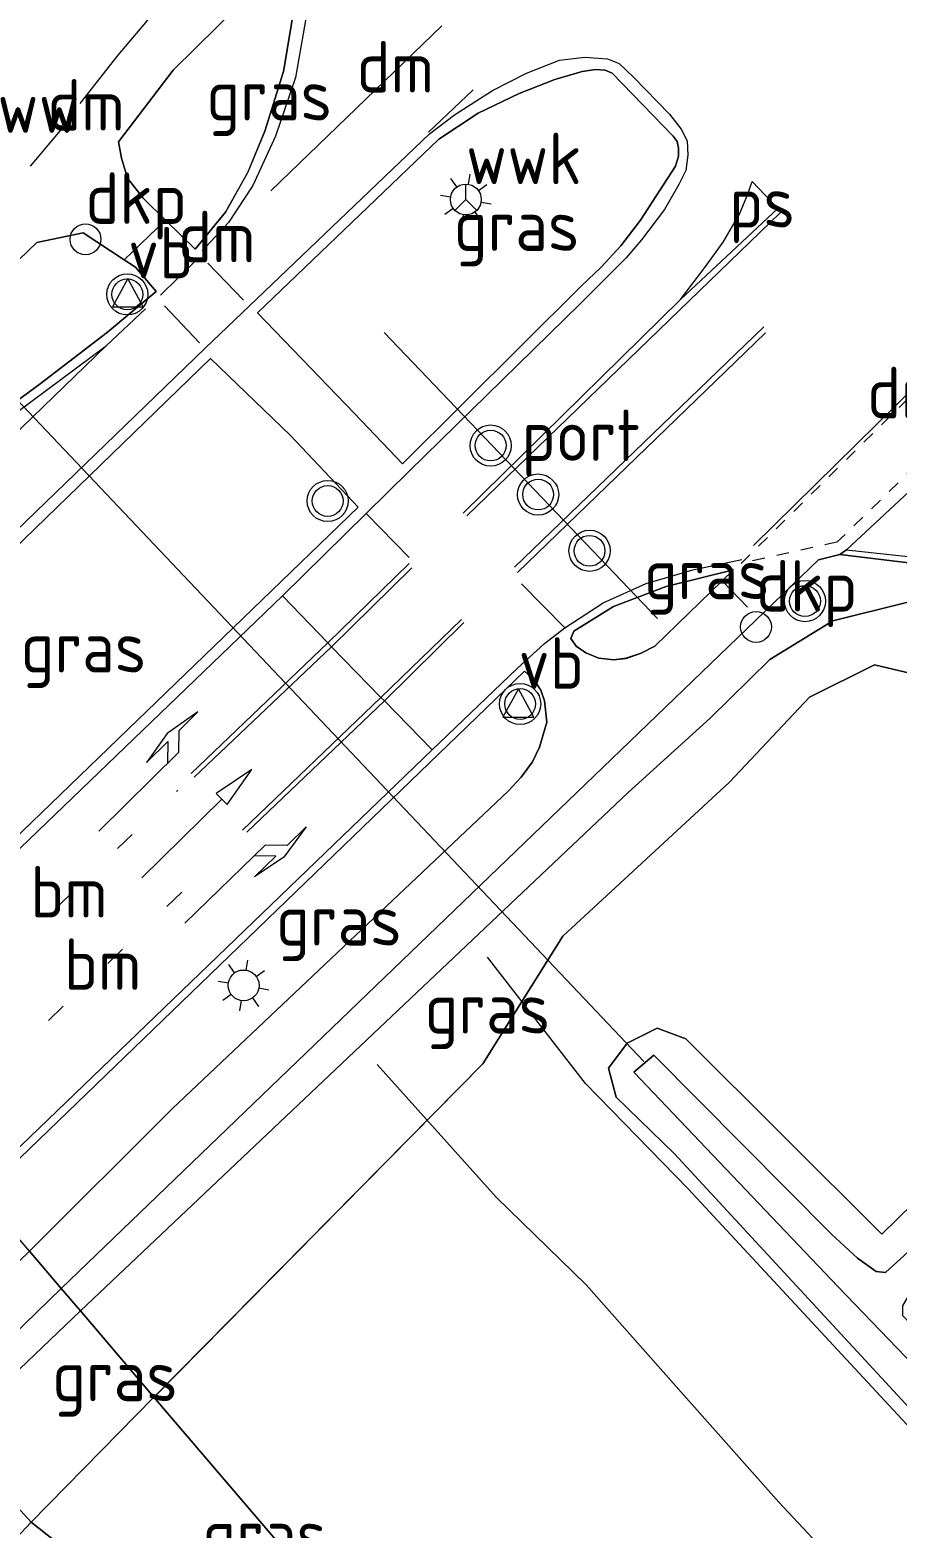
# Model space of a CAD drawing. Extents: x 253736 to 255979, y 477184 to 479215.
# Drawn here: x 253929.8 to 253972, y 477653 to 477725.8 of the extents above; entities that cross this region are included whole.
import ezdxf
from ezdxf.enums import TextEntityAlignment as Align

# ---------------------------------------------------------------- set-up
doc = ezdxf.new("R2010")
doc.units = 0
for name, pattern in [('13strp', [4, 1, -3]), ('39strp', [12, 3, -9]), ('6060strp', [1.2, 0.6, -0.6])]:
    doc.linetypes.add(name, pattern=pattern)
for name, color, linetype, lineweight in [('bp-b5-bomenstruiken', 8, 'Continuous', 18), ('bp-b5-grasland', 8, 'Continuous', 18), ('bp-bs-bomenrij', 8, 'laanbep', 18), ('bw-bs-portaal', 8, 'Continuous', 18), ('bw-bs-rona', 8, 'Continuous', 18), ('gw-bs-insteekwatergang', 8, 'Continuous', 18), ('gw-bs-kruinlijn', 8, 'Continuous', 18), ('gw-bs-teenlijn', 8, 'Continuous', 18), ('mk-b5-6060strp10', 8, '6060strp', 18), ('mk-b5-vlakmark', 8, 'Continuous', 18), ('mk-bs-13streep 0.45', 8, '13strp', 18), ('mk-bs-39streep 0.15', 8, '39strp', 18), ('mk-bs-haaientd', 8, 'haaitd', 18), ('mk-bs-pijlli750', 8, 'Continuous', 18), ('mk-bs-pijlrd750', 8, 'Continuous', 18), ('mk-bs-pijlre750', 8, 'Continuous', 18), ('mk-bs-streep 0.15', 8, 'Continuous', 18), ('og-b5-water', 8, 'Continuous', 18), ('og-bs-hulpgeometrie', 8, 'Continuous', 18), ('og-bs-terreinafscheiding', 8, 'Continuous', 18), ('vh-b5-verh_soort', 8, 'Continuous', 18), ('wh-bs-duiker', 8, 'duiker', 18), ('wh-bs-waterlijn', 8, 'Continuous', 18), ('wm-bs-lichtmast', 8, 'Continuous', 18), ('wm-bs-overig', 8, 'Continuous', 18), ('wm-bs-verkeersbord', 8, 'Continuous', 18), ('wm-bs-verkeerslicht', 8, 'Continuous', 18)]:
    doc.layers.add(name, color=color, linetype=linetype, lineweight=lineweight)
doc.styles.add('rtw_iso', font='isocp.shx')
doc.linetypes.add('duiker', pattern='A,0,-2,[15,RTW.shx,S=1,R=0,X=0,Y=0],-2', length=4)
doc.linetypes.add('haaitd', pattern='A,0,-0.25,[25,RTW.shx,S=0.1,R=180,X=0,Y=0],-0.75', length=1)
doc.linetypes.add('laanbep', pattern='A,20,-1,[4,RTW.shx,S=0.75,R=0,X=0,Y=0],-1', length=22)

# ---------------------------------------------------------------- blocks, each defined once
blk = doc.blocks.new('wegwijzer')
for q in [(0, 0.75), (-0.53, -0.53), (0.53, -0.53)]:
    blk.add_line((0, 0), q)
blk.add_circle((0, 0), 0.75)
blk = doc.blocks.new('dtbattr')
at = {"style": 'rtw_iso'}
blk.add_attdef('TAG', (0.591, 0.868), '', height=2.5, dxfattribs=at)
blk = doc.blocks.new('dtb')
blk.add_circle((0, 0), 0.75)
blk = doc.blocks.new('verkeersbord')
for p, q in [((0, 0.75), (-0.75, -0.625)), ((0.75, -0.625), (0, 0.75)), ((-0.75, -0.625), (0.75, -0.625))]:
    blk.add_line(p, q)
blk = doc.blocks.new('dtbattr-r')
at = {"style": 'rtw_iso'}
blk.add_attdef('TAG', text='', height=2.5, dxfattribs=at).set_placement((0, 0), align=Align.MIDDLE_CENTER)
blk = doc.blocks.new('RW1 Buren totaal_ACAD_1_FMEBLOCK43')
at = {"layer": 'bp-b5-grasland'}
for points in [[(11.757, -26.349, 22.202), (12.954, -24.264, 22.175), (13.875, -21.152, 22.175), (14.515, -16.398, 22.193), (14.184, -11.483, 22.211), (12.846, -7.363, 22.238), (11.557, -4.228, 22.244), (9.7, -1.289, 22.247), (5.32, 3.832, 22.223), (-3.018, 12.777, 22.016), (-15.851, 26.661, 22.025), (-18.695, 29.408, 22.073), (-19.068, 30.823, 22.106), (-18.169, 32.038, 22.082), (-16.695, 32.771, 22.067), (-15.303, 32.255, 22.04), (-5.774, 22.751, 22.145), (1.761, 30.11, 22.142), (3.592, 31.695, 22.172), (5.726, 31.786, 22.193), (7, 31.054, 22.187), (7.592, 29.933, 22.184), (7.511, 28.918, 22.172), (6.583, 27.765, 22.163), (-2.8, 19.247, 22.133), (4.366, 11.767, 22.16), (8.895, 7.152, 22.175), (11.708, 3.859, 22.172), (13.658, 0.993, 22.187), (16.167, -2.447, 22.202), (17.634, -5.543, 22.223), (18.52, -9.007, 22.274), (19.028, -12.681, 22.271), (19.068, -17.363, 22.172), (18.217, -22.203, 22.121), (16.353, -27.195, 21.992), (13.651, -31.973, 21.929), (12.761, -32.771, 21.968), (11.471, -32.557, 22.052), (10.311, -31.719, 22.136), (9.647, -30.87, 22.19), (9.73, -29.973, 22.208)], [(15.259, -22.255, 21.035), (14.601, -24.518, 21.035), (13.756, -26.778, 21.035), (12.721, -28.779, 21.035), (11.844, -30.34, 21.035), (12.928, -30.849, 21.035), (15.52, -25.325, 21.035), (16.803, -21.712, 21.035), (17.239, -18.914, 21.035), (17.233, -15.95, 21.035), (17.186, -12.628, 21.035), (17.042, -10.015, 21.035), (16.482, -7.917, 21.035), (15.827, -5.988, 21.035), (14.625, -3.408, 21.035), (13.368, -1.287, 21.035), (11.86, 0.759, 21.035), (10.123, 2.752, 21.035), (8.079, 5.484, 21.035), (5.614, 8.025, 21.035), (-0.586, 14.444, 21.035), (-4.743, 18.785, 21.035), (-4.739, 19.268, 21.035), (-4.458, 19.762, 21.035), (-3.281, 21.03, 21.035), (5.438, 29.262, 21.035), (4.649, 30.148, 21.035), (1.309, 27.159, 21.035), (-5.583, 20.881, 21.035), (-6.048, 20.927, 21.035), (-6.956, 21.587, 21.035), (-8.224, 22.746, 21.035), (-16.857, 31.459, 21.035), (-17.831, 30.623, 21.035), (-7.901, 20.205, 21.035), (2.8, 9.08, 21.035), (8.697, 2.729, 21.035), (10.379, 0.623, 21.035), (11.926, -1.75, 21.035), (13.5, -4.503, 21.035), (14.792, -7.299, 21.035), (15.5, -9.999, 21.035), (15.949, -13.511, 21.035), (16, -16.638, 21.035), (15.825, -19.442, 21.035)]]:
    blk.add_polyline3d(points, close=True, dxfattribs=at)
blk = doc.blocks.new('RW1 Buren totaal_ACAD_1_FMEBLOCK45')
at = {"layer": 'bp-b5-grasland'}
for points in [[(-31.563, 17.225, 21.992), (-43.491, 31.192, 22.21), (-27.484, 47.394, 22.115), (-23.59, 53.606, 22.382), (-15.482, 61.104, 22.571), (-11.583, 65.229, 22.607), (-8.434, 66.808, 22.643), (-2.737, 65.453, 22.583)], [(-6.866, 69.834, 23.213), (-10.449, 68.946, 23.285), (-13.515, 67.06, 23.339), (-16.418, 64.214, 23.39), (-20.419, 60.591, 23.387), (-47.069, 35.38, 23.986), (-48.002, 36.472, 23.939), (-21.206, 62.227, 23.406), (-11.148, 71.905, 23.223), (-10.112, 72.168, 23.193), (-5.958, 71.666, 23.1)], [(-0.542, 46.475, 22.142), (-8.076, 39.115, 22.145), (-17.605, 48.62, 22.04), (-18.997, 49.135, 22.067), (-20.471, 48.402, 22.082), (-21.37, 47.188, 22.106), (-20.998, 45.773, 22.073), (-18.154, 43.025, 22.025), (-5.32, 29.141, 22.016)]]:
    blk.add_polyline3d(points, dxfattribs=at)
blk = doc.blocks.new('dtbattr-l')
at = {"style": 'rtw_iso'}
blk.add_attdef('TAG', (0, 0), '', height=2.5, dxfattribs=at)
blk = doc.blocks.new('pijlr')
for p, q in [((0, 0, 0.1), (5.45, 0, 0.1)), ((5.45, -0.75, 0.1), (4.7, 0, 0.1)), ((6.2, -0.75, 0.1), (5.45, 0, 0.1)), ((4, -0.75, 0.1), (5.45, -0.75, 0.1)), ((5.7, -1.05, 0.1), (4, -0.75, 0.1)), ((7.5, -0.75, 0.1), (5.7, -1.05, 0.1)), ((7.5, -0.75, 0.1), (6.2, -0.75, 0.1))]:
    blk.add_line(p, q)
blk = doc.blocks.new('pijl')
for p, q in [((0, 0, 0.1), (5.45, 0, 0.1)), ((7.5, 0, 0.1), (5.45, 0.375, 0.1)), ((5.45, 0.375, 0.1), (5.45, -0.375, 0.1)), ((5.45, -0.375, 0.1), (7.5, 0, 0.1))]:
    blk.add_line(p, q)
blk = doc.blocks.new('pijll')
for p, q in [((5.7, 1.05, 0.1), (4, 0.75, 0.1)), ((4, 0.75, 0.1), (5.45, 0.75, 0.1)), ((5.45, 0.75, 0.1), (4.7, 0, 0.1)), ((6.2, 0.75, 0.1), (5.45, 0, 0.1)), ((7.5, 0.75, 0.1), (5.7, 1.05, 0.1)), ((7.5, 0.75, 0.1), (6.2, 0.75, 0.1)), ((0, 0, 0.1), (5.45, 0, 0.1))]:
    blk.add_line(p, q)
blk = doc.blocks.new('verkeerslicht')
for radius in [1, 0.75]:
    blk.add_circle((0, 0), radius)
blk = doc.blocks.new('lantaarnpaal')
for p, q in [((-0.884, 0.884), (-0.53, 0.53)), ((0, 0.75), (0, 1.25)), ((0.53, 0.53), (0.884, 0.884)), ((-0.75, 0), (-1.25, 0)), ((0.75, 0), (1.25, 0)), ((-0.53, -0.53), (-0.884, -0.884)), ((0.53, -0.53), (0.884, -0.884)), ((0, -0.75), (0, -1.25))]:
    blk.add_line(p, q)
blk.add_circle((0, 0), 0.75)
blk = doc.blocks.new('RW1 Buren totaal_ACAD_1_FMEBLOCK876')
at = {"layer": 'vh-b5-verh_soort'}
for points in [[(-68.794, -35.292, 23.108), (-78.149, -43.998, 23.194), (-78.469, -44.23, 23.193), (-79.506, -44.493, 23.223), (-89.564, -54.17, 23.406), (-116.36, -79.925, 23.939), (-117.908, -78.112, 23.96), (-110.945, -71.173, 23.784), (-94.614, -55.746, 23.496), (-93.984, -55.055, 23.535), (-93.436, -54.305, 23.556), (-93.083, -53.596, 23.556), (-92.732, -52.377, 23.556), (-92.842, -51.35, 23.553), (-93.022, -50.829, 23.565), (-93.36, -50.311, 23.571), (-93.814, -49.901, 23.583), (-120.248, -75.373, 24.134)], [(-127.634, -66.723, 24.43), (-101.91, -41.925, 23.874), (-105.204, -38.439, 23.979), (-109.103, -34.705, 23.799), (-134.219, -59.013, 24.31)], [(-122.272, -39.514, 23.751), (-117.397, -35.924, 23.76), (-114.105, -33.41, 23.742), (-111.739, -31.446, 23.703), (-112.746, -30.263, 23.724), (-113.298, -29.901, 23.724), (-115.303, -28.586, 23.607), (-117.55, -29.054, 23.583), (-137.406, -48.148, 23.907)]]:
    blk.add_polyline3d(points, dxfattribs=at)
for points in [[(-111.289, -27.974, 23.616), (-109.853, -29.387, 23.682), (-108.377, -27.575, 23.646), (-107.285, -25.644, 23.592), (-106.458, -23.637, 23.571), (-105.544, -20.748, 23.514), (-105.035, -17.648, 23.442), (-105.004, -15.068, 23.352), (-105.465, -15.3, 23.358), (-110.921, -20.675, 23.451), (-113.579, -24.155, 23.544), (-113.428, -24.958, 23.544), (-113.138, -25.924, 23.601), (-112.375, -26.905, 23.628)], [(-106.807, -32.481, 23.748), (-102.088, -37.372, 23.919), (-99.757, -39.814, 23.79), (-91.044, -31.164, 23.631), (-90.088, -30.254, 23.634), (-89.134, -29.216, 23.604), (-88.173, -27.974, 23.589), (-86.474, -25.339, 23.61), (-86.329, -24.85, 23.613), (-86.325, -24.464, 23.613), (-86.388, -24.151, 23.616), (-86.586, -23.887, 23.619), (-89.544, -20.819, 23.574), (-89.884, -20.668, 23.574), (-90.368, -20.647, 23.574), (-91.009, -20.739, 23.574), (-92.34, -21.128, 23.574), (-94.072, -21.805, 23.586), (-96.068, -22.77, 23.604), (-97.991, -24.033, 23.598)], [(-83.647, -44.977, 23.316), (-86.925, -45.783, 23.373), (-89.491, -46.762, 23.424), (-91.41, -47.957, 23.499), (-91.557, -48.313, 23.49), (-91.302, -48.686, 23.49), (-90.835, -49.017, 23.478), (-90.2, -49.268, 23.415), (-89.463, -49.346, 23.406), (-88.877, -49.279, 23.388), (-88.147, -49.026, 23.364), (-87.469, -48.689, 23.346), (-84.202, -45.515, 23.331)]]:
    blk.add_polyline3d(points, close=True, dxfattribs=at)

msp = doc.modelspace()

# ---------------------------------------------------------------- linework, layer by layer
at = {"layer": 'bp-b5-bomenstruiken'}
msp.add_polyline3d([(253887.154, 477619.94, 25.066), (253894.397, 477626.274, 24.844), (253908.202, 477639.594, 24.481), (253925.961, 477657.537, 24.1), (253929.88, 477653.277, 22.195), (253918.554, 477641.283, 22.276), (253851.942, 477573.602, 22.303)], dxfattribs=at)
msp.add_polyline3d([(253944.113, 477642.008, 21.964), (253918.459, 477618.372, 22.036), (253890.018, 477592.454, 21.919), (253856.256, 477560.924, 21.967), (253855.243, 477559.456, 21.961), (253854.457, 477557.793, 21.952), (253854.265, 477556.566, 21.964), (253853.988, 477554.952, 21.964), (253854.037, 477553.327, 21.967), (253854.888, 477551.456, 21.985), (253855.73, 477550.194, 21.979), (253856.88, 477549.046, 21.976), (253858.321, 477548.179, 21.979), (253858.651, 477546.299, 22.069), (253843.86, 477542.854, 22.09), (253824.304, 477537.538, 22.174), (253813.576, 477534.919, 22.318), (253811.328, 477534.321, 22.318), (253814.095, 477536.186, 22.336), (253816.893, 477539.17, 22.303), (253851.942, 477573.602, 22.303), (253918.554, 477641.283, 22.276), (253929.88, 477653.277, 22.195)], close=True, dxfattribs=at)
at = {"layer": 'bp-b5-grasland'}
for points in [[(253936.414, 477716.587, 23.616), (253935.328, 477717.656, 23.628), (253934.564, 477718.637, 23.601), (253934.275, 477719.603, 23.544), (253934.123, 477720.406, 23.544), (253936.782, 477723.885, 23.451), (253942.238, 477729.26, 23.358), (253942.699, 477729.493, 23.352), (253942.667, 477726.913, 23.442), (253942.159, 477723.813, 23.514), (253941.244, 477720.924, 23.571), (253940.417, 477718.917, 23.592), (253939.325, 477716.986, 23.646), (253937.85, 477715.174, 23.682)], [(253940.895, 477712.08, 23.748), (253949.712, 477720.528, 23.598), (253951.634, 477721.791, 23.604), (253953.631, 477722.756, 23.586), (253955.363, 477723.433, 23.574), (253956.693, 477723.822, 23.574), (253957.335, 477723.914, 23.574), (253957.818, 477723.893, 23.574), (253958.159, 477723.742, 23.574), (253961.117, 477720.674, 23.619), (253961.314, 477720.41, 23.616), (253961.378, 477720.097, 23.613), (253961.374, 477719.711, 23.613), (253961.229, 477719.222, 23.61), (253959.529, 477716.587, 23.589), (253958.569, 477715.345, 23.604), (253957.615, 477714.306, 23.634), (253956.659, 477713.396, 23.631), (253947.946, 477704.747, 23.79), (253945.614, 477707.189, 23.919)], [(253912.461, 477694.885, 24.027), (253911.669, 477695.853, 24.093), (253911.177, 477695.469, 24.03), (253910.296, 477696.413, 23.907), (253930.153, 477715.507, 23.583), (253932.399, 477715.975, 23.607), (253934.404, 477714.66, 23.724), (253934.956, 477714.298, 23.724), (253935.964, 477713.115, 23.703), (253933.598, 477711.151, 23.742), (253930.306, 477708.637, 23.76), (253925.431, 477705.047, 23.751), (253920.807, 477701.681, 23.784), (253916.959, 477698.817, 23.859), (253914.473, 477696.889, 23.919)], [(253920.068, 477677.838, 24.43), (253913.483, 477685.548, 24.31), (253938.6, 477709.856, 23.799), (253942.498, 477706.122, 23.979), (253945.793, 477702.636, 23.874)], [(253964.055, 477699.584, 23.316), (253963.501, 477699.046, 23.331), (253960.233, 477695.872, 23.346), (253959.555, 477695.535, 23.364), (253958.825, 477695.282, 23.388), (253958.24, 477695.215, 23.406), (253957.502, 477695.293, 23.415), (253956.868, 477695.544, 23.478), (253956.401, 477695.874, 23.49), (253956.145, 477696.248, 23.49), (253956.293, 477696.604, 23.499), (253958.212, 477697.799, 23.424), (253960.778, 477698.778, 23.373)], [(253929.794, 477666.449, 23.96), (253927.455, 477669.188, 24.134), (253953.889, 477694.659, 23.583), (253954.342, 477694.249, 23.571), (253954.681, 477693.732, 23.565), (253954.86, 477693.211, 23.553), (253954.971, 477692.184, 23.556), (253954.62, 477690.965, 23.556), (253954.267, 477690.256, 23.556), (253953.719, 477689.506, 23.535), (253953.088, 477688.815, 23.496), (253936.757, 477673.388, 23.784)], [(253935.853, 477659.355, 22.21), (253929.88, 477653.277, 22.195), (253925.961, 477657.537, 24.1), (253932.276, 477663.543, 23.986)], [(253947.782, 477645.389, 21.992), (253944.113, 477642.008, 21.964), (253929.88, 477653.277, 22.195), (253935.853, 477659.355, 22.21)]]:
    msp.add_polyline3d(points, close=True, dxfattribs=at)
for points in [[(253976.608, 477693.616, 22.583), (253970.911, 477694.971, 22.643), (253967.762, 477693.393, 22.607), (253963.862, 477689.267, 22.571), (253955.755, 477681.77, 22.382), (253951.861, 477675.558, 22.115), (253935.853, 477659.355, 22.21), (253932.276, 477663.543, 23.986), (253958.926, 477688.754, 23.387), (253962.927, 477692.377, 23.39), (253965.83, 477695.224, 23.339), (253968.896, 477697.11, 23.285), (253972.479, 477697.997, 23.213)], [(253891.349, 477625.996, 24.863), (253901.403, 477635.582, 24.596), (253912.861, 477646.683, 24.302), (253931.343, 477664.635, 23.939), (253932.276, 477663.543, 23.986), (253925.961, 477657.537, 24.1), (253908.202, 477639.594, 24.481), (253894.397, 477626.274, 24.844), (253887.154, 477619.94, 25.066)]]:
    msp.add_polyline3d(points, dxfattribs=at)
at = {"layer": 'bp-bs-bomenrij'}
for points in [[(253985.812, 477617.244, 22.229), (253990.066, 477623.219, 22.187), (253988.859, 477629.848, 22.238), (253987.386, 477636.658, 22.235), (253984.72, 477642.645, 22.25), (253975.993, 477654.242, 22.151), (253961.849, 477669.491, 22.013), (253956.847, 477674.601, 22.259), (253952.086, 477680.755, 23.159)], [(253946.713, 477675.537, 23.333), (253952.513, 477669.077, 22.01), (253956.882, 477664.819, 21.986), (253961.64, 477659.444, 22.013), (253966.262, 477654.25, 22.088), (253971.138, 477649.029, 22.145), (253975.915, 477644.329, 22.121), (253979.272, 477637.305, 22.178), (253981.859, 477630.635, 22.184), (253983.174, 477624.16, 22.184), (253985.812, 477617.244, 22.229)]]:
    msp.add_polyline3d(points, dxfattribs=at)
at = {"layer": 'bw-bs-portaal'}
msp.add_polyline3d([(253947.047, 477711.12, 29.898), (253960.364, 477697.213, 29.877)], dxfattribs=at)
at = {"layer": 'gw-bs-insteekwatergang'}
msp.add_polyline3d([(253978.803, 477674.638, 22.142), (253971.269, 477667.279, 22.145), (253961.739, 477676.783, 22.04), (253960.348, 477677.299, 22.067), (253958.874, 477676.566, 22.082), (253957.975, 477675.351, 22.106), (253958.347, 477673.936, 22.073), (253961.191, 477671.189, 22.025), (253974.025, 477657.305, 22.016)], dxfattribs=at)
at = {"layer": 'gw-bs-kruinlijn'}
for points in [[(254016.311, 477654.553, 22.748), (254001.89, 477671.382, 22.835), (253988.096, 477686.129, 22.907), (253983.49, 477691.333, 23.036), (253980.682, 477693.878, 23.063), (253979.19, 477695.025, 23.096), (253977.607, 477696.313, 23.102), (253974.552, 477697.664, 23.156), (253972.479, 477697.997, 23.213), (253968.896, 477697.11, 23.285), (253965.83, 477695.224, 23.339), (253962.927, 477692.377, 23.39), (253958.926, 477688.754, 23.387), (253932.276, 477663.543, 23.986)], [(253932.276, 477663.543, 23.986), (253925.961, 477657.537, 24.1)]]:
    msp.add_polyline3d(points, dxfattribs=at)
at = {"layer": 'gw-bs-teenlijn'}
for points in [[(254016.311, 477654.553, 22.748), (254011.035, 477659.779, 22.604), (254001.488, 477669.233, 22.514), (253990.603, 477681.382, 22.565), (253982.487, 477689.485, 22.55), (253980.006, 477691.412, 22.586), (253976.608, 477693.616, 22.583), (253970.911, 477694.971, 22.643), (253967.762, 477693.393, 22.607), (253963.862, 477689.267, 22.571), (253955.755, 477681.77, 22.382), (253951.861, 477675.558, 22.115), (253935.853, 477659.355, 22.21)], [(253811.328, 477534.321, 22.318), (253814.095, 477536.186, 22.336), (253816.893, 477539.17, 22.303), (253851.942, 477573.602, 22.303), (253918.554, 477641.283, 22.276), (253929.88, 477653.277, 22.195), (253935.853, 477659.355, 22.21)]]:
    msp.add_polyline3d(points, dxfattribs=at)
at = {"layer": 'mk-b5-6060strp10'}
msp.add_polyline3d([(253969.09, 477700.924, 23.247), (253964.427, 477699.898, 23.307), (253976.2, 477711.522, 23.166), (253978.095, 477709.662, 23.148)], close=True, dxfattribs=at)
at = {"layer": 'mk-b5-vlakmark'}
msp.add_polyline3d([(253961.48, 477712.739, 23.475), (253962.655, 477714.287, 23.46), (253963.55, 477715.522, 23.451), (253964.351, 477716.889, 23.448), (253964.737, 477717.821, 23.454), (253964.964, 477718.474, 23.46), (253966.217, 477717.15, 23.436)], close=True, dxfattribs=at)
at = {"layer": 'mk-bs-13streep 0.45'}
for points in [[(253922.578, 477674.9, 24.376), (253937.021, 477688.878, 24.006)], [(253924.946, 477672.127, 24.247), (253937.947, 477684.619, 23.931)]]:
    msp.add_polyline3d(points, dxfattribs=at)
at = {"layer": 'mk-bs-39streep 0.15'}
for points in [[(253949.217, 477720.863, 23.58), (253959.821, 477731.002, 23.412)], [(253936.448, 477727.27, 23.394), (253935.515, 477726.307, 23.43), (253934.1, 477724.613, 23.505), (253931.732, 477721.62, 23.562)], [(253940.207, 477712.697, 23.766), (253938.473, 477714.498, 23.7)], [(253938.075, 477710.627, 23.817), (253936.363, 477712.427, 23.718)], [(253955.851, 477696.771, 23.511), (253948.278, 477704.385, 23.829)], [(253946.184, 477702.331, 23.862), (253953.522, 477694.78, 23.631)]]:
    msp.add_polyline3d(points, dxfattribs=at)
at = {"layer": 'mk-bs-haaientd'}
for points in [[(253941.533, 477718.012, 23.622), (253949.862, 477726.039, 23.472)], [(253929.837, 477719.218, 23.559), (253931.487, 477721.162, 23.562)], [(253936.169, 477712.95, 23.706), (253937.882, 477714.621, 23.706)], [(253965.032, 477700.776, 23.322), (253976.034, 477711.58, 23.175)]]:
    msp.add_polyline3d(points, dxfattribs=at)
at = {"layer": 'mk-bs-streep 0.15'}
for points in [[(253943.313, 477729.599, 23.337), (253943.225, 477726.302, 23.451), (253942.74, 477723.536, 23.511), (253941.77, 477720.679, 23.577), (253940.659, 477718.28, 23.625), (253939.485, 477716.48, 23.691), (253938.2, 477715.098, 23.676)], [(253913.097, 477686, 24.322), (253938.345, 477710.373, 23.775), (253940.493, 477712.43, 23.775), (253949.263, 477720.79, 23.571), (253950.481, 477721.721, 23.574), (253952.325, 477722.893, 23.571), (253953.983, 477723.746, 23.568), (253955.585, 477724.377, 23.568), (253956.814, 477724.514, 23.568), (253957.924, 477724.435, 23.571), (253958.486, 477724.206, 23.571), (253959.207, 477723.526, 23.571), (253960.938, 477721.745, 23.631), (253961.517, 477721.013, 23.625), (253961.796, 477720.45, 23.589), (253961.83, 477719.757, 23.574), (253961.738, 477719, 23.547), (253961.392, 477718.328, 23.547), (253960.696, 477717.107, 23.535), (253959.581, 477715.639, 23.58), (253958.838, 477714.76, 23.589), (253956.61, 477712.546, 23.661), (253948.278, 477704.385, 23.829), (253946.184, 477702.331, 23.862), (253942.114, 477698.325, 23.922), (253920.387, 477677.465, 24.397)], [(253936.414, 477716.587, 23.616), (253934.404, 477714.66, 23.724)], [(253951.086, 477702.206, 23.709), (253966.323, 477716.944, 23.457)], [(253950.903, 477702.346, 23.742), (253961.48, 477712.739, 23.475)], [(253935.432, 477712.284, 23.739), (253933.542, 477710.497, 23.733), (253910.887, 477688.589, 24.232)], [(253965.528, 477711.399, 23.369), (253953.399, 477699.719, 23.637)], [(253953.542, 477699.464, 23.646), (253965.608, 477711.114, 23.4)], [(253908.901, 477690.914, 24.148), (253912.879, 477694.709, 24.15), (253914.421, 477696.108, 24.15), (253916.478, 477697.671, 24.102), (253918.865, 477699.58, 24.009), (253933.542, 477710.497, 23.733)], [(253969.553, 477700.563, 23.194), (253973.446, 477700.129, 23.115), (253976.933, 477699.26, 23.034), (253979.743, 477697.856, 22.978), (253981.746, 477696.258, 22.948), (253989.16, 477689.905, 22.928), (253998.886, 477681.082, 22.903), (254009.036, 477670.455, 22.887), (254016.93, 477661.519, 22.858), (254025.631, 477649.307, 22.827), (254030.861, 477638.699, 22.8), (254033.459, 477628.523, 22.768), (254033.714, 477614.801, 22.722), (254030.125, 477602.584, 22.691), (254024.239, 477591.823, 22.681), (254015.009, 477582.493, 22.653), (254005.051, 477575.91, 22.61), (253992.036, 477569.799, 22.602), (253978.357, 477564.819, 22.549), (253960.169, 477558.899, 22.502), (253949.16, 477555.5, 22.514), (253939.686, 477552.77, 22.521)], [(253927.193, 477669.495, 24.172), (253949.398, 477690.84, 23.655), (253953.522, 477694.78, 23.631), (253954.864, 477696, 23.589), (253955.851, 477696.771, 23.511), (253957.71, 477697.983, 23.493), (253959.806, 477698.918, 23.451), (253962.076, 477699.578, 23.373), (253964.462, 477700.086, 23.325)], [(253937.668, 477689.678, 24.012), (253944.318, 477696.035, 23.874), (253948.274, 477699.886, 23.82)], [(253937.808, 477689.508, 23.991), (253944.492, 477695.846, 23.874), (253948.404, 477699.689, 23.775)], [(253963.501, 477699.046, 23.331), (253964.738, 477697.765, 23.313)], [(253947.065, 477693.214, 23.781), (253946.9, 477693.38, 23.781), (253944.492, 477695.846, 23.874), (253944.318, 477696.035, 23.874), (253942.114, 477698.325, 23.922)], [(253940.158, 477686.931, 23.91), (253946.9, 477693.38, 23.781), (253950.813, 477697.164, 23.712)], [(253940.376, 477686.83, 23.907), (253947.065, 477693.214, 23.781), (253950.932, 477697.032, 23.694)], [(253949.398, 477690.84, 23.655), (253947.065, 477693.214, 23.781)]]:
    msp.add_polyline3d(points, dxfattribs=at)
at = {"layer": 'og-b5-water'}
msp.add_polyline3d([(253979.842, 477653.608, 21.035), (253969.141, 477664.733, 21.035), (253959.212, 477675.151, 21.035), (253960.185, 477675.987, 21.035), (253968.818, 477667.274, 21.035), (253970.086, 477666.115, 21.035), (253970.994, 477665.455, 21.035), (253971.459, 477665.409, 21.035), (253978.352, 477671.687, 21.035)], dxfattribs=at)
at = {"layer": 'og-bs-hulpgeometrie'}
msp.add_polyline3d([(253947.782, 477645.389, 21.992), (253935.853, 477659.355, 22.21), (253932.276, 477663.543, 23.986), (253931.343, 477664.635, 23.939), (253929.794, 477666.449, 23.96)], dxfattribs=at)
at = {"layer": 'og-bs-terreinafscheiding'}
for points in [[(253936.414, 477716.587, 23.616), (253935.328, 477717.656, 23.628), (253934.564, 477718.637, 23.601), (253934.275, 477719.603, 23.544), (253934.123, 477720.406, 23.544), (253936.782, 477723.885, 23.451), (253942.238, 477729.26, 23.358), (253942.699, 477729.493, 23.352), (253942.667, 477726.913, 23.442), (253942.159, 477723.813, 23.514), (253941.244, 477720.924, 23.571), (253940.417, 477718.917, 23.592), (253939.325, 477716.986, 23.646), (253937.85, 477715.174, 23.682), (253936.414, 477716.587, 23.616)], [(253940.895, 477712.08, 23.748), (253949.712, 477720.528, 23.598), (253951.634, 477721.791, 23.604), (253953.631, 477722.756, 23.586), (253955.363, 477723.433, 23.574), (253956.693, 477723.822, 23.574), (253957.335, 477723.914, 23.574), (253957.818, 477723.893, 23.574), (253958.159, 477723.742, 23.574), (253961.117, 477720.674, 23.619), (253961.314, 477720.41, 23.616), (253961.378, 477720.097, 23.613), (253961.374, 477719.711, 23.613), (253961.229, 477719.222, 23.61), (253959.529, 477716.587, 23.589), (253958.569, 477715.345, 23.604), (253957.615, 477714.306, 23.634), (253956.659, 477713.396, 23.631), (253947.946, 477704.747, 23.79), (253945.614, 477707.189, 23.919), (253940.895, 477712.08, 23.748)], [(253906.951, 477693.196, 23.996), (253909.536, 477695.682, 23.996), (253910.296, 477696.413, 23.907), (253930.153, 477715.507, 23.583), (253932.399, 477715.975, 23.607), (253934.404, 477714.66, 23.724), (253934.956, 477714.298, 23.724), (253935.964, 477713.115, 23.703), (253933.598, 477711.151, 23.742), (253930.306, 477708.637, 23.76), (253925.431, 477705.047, 23.751), (253920.807, 477701.681, 23.784), (253916.959, 477698.817, 23.859), (253914.473, 477696.889, 23.919), (253912.461, 477694.885, 24.027), (253908.656, 477691.2, 24.059)], [(253913.483, 477685.548, 24.31), (253938.6, 477709.856, 23.799), (253942.498, 477706.122, 23.979), (253945.793, 477702.636, 23.874), (253920.068, 477677.838, 24.43)], [(253969.233, 477700.331, 23.193), (253969.553, 477700.563, 23.194), (253978.909, 477709.269, 23.108), (253979.237, 477709.566, 23.099)], [(253969.233, 477700.331, 23.193), (253973.387, 477699.83, 23.1), (253976.737, 477698.882, 23.017), (253979.47, 477697.442, 22.962), (253981.396, 477695.936, 22.933), (253988.311, 477688.933, 22.889), (253997.255, 477679.462, 22.841), (254007.365, 477668.63, 22.818), (254014.904, 477659.9, 22.774), (254023.184, 477647.95, 22.687), (254027.952, 477637.656, 22.618), (254030.31, 477628.028, 22.584), (254030.489, 477615.268, 22.543), (254027.208, 477603.518, 22.533), (254021.729, 477593.911, 22.509), (254012.965, 477584.925, 22.501), (254003.529, 477578.63, 22.487), (253990.916, 477572.674, 22.5), (253977.308, 477567.958, 22.445), (253959.312, 477562.354, 22.422), (253949.663, 477559.495, 22.3), (253948.04, 477558.938, 22.436), (253936.814, 477555.915, 22.413)], [(253968.197, 477700.068, 23.223), (253969.233, 477700.331, 23.193)], [(253931.343, 477664.635, 23.939), (253958.138, 477690.391, 23.406), (253968.197, 477700.068, 23.223)], [(253964.055, 477699.584, 23.316), (253963.501, 477699.046, 23.331), (253960.233, 477695.872, 23.346), (253959.555, 477695.535, 23.364), (253958.825, 477695.282, 23.388), (253958.24, 477695.215, 23.406), (253957.502, 477695.293, 23.415), (253956.868, 477695.544, 23.478), (253956.401, 477695.874, 23.49), (253956.145, 477696.248, 23.49), (253956.293, 477696.604, 23.499), (253958.212, 477697.799, 23.424), (253960.778, 477698.778, 23.373), (253964.055, 477699.584, 23.316)], [(253927.455, 477669.188, 24.134), (253953.889, 477694.659, 23.583), (253954.342, 477694.249, 23.571), (253954.681, 477693.732, 23.565), (253954.86, 477693.211, 23.553), (253954.971, 477692.184, 23.556), (253954.62, 477690.965, 23.556), (253954.267, 477690.256, 23.556), (253953.719, 477689.506, 23.535), (253953.088, 477688.815, 23.496), (253936.757, 477673.388, 23.784), (253929.794, 477666.449, 23.96)], [(253791.803, 477539.339, 27.971), (253802.55, 477548.918, 27.575), (253820.173, 477564.02, 26.948), (253831.491, 477574.241, 26.528), (253848.229, 477589.866, 25.982), (253854.569, 477595.933, 25.823), (253863.227, 477603.434, 25.541), (253872.594, 477610.71, 25.307), (253882.809, 477618.377, 25.031), (253891.349, 477625.996, 24.863), (253901.403, 477635.582, 24.596), (253912.861, 477646.683, 24.302), (253931.343, 477664.635, 23.939)], [(253944.113, 477642.008, 21.964), (253929.88, 477653.277, 22.195), (253925.961, 477657.537, 24.1)]]:
    msp.add_polyline3d(points, dxfattribs=at)
at = {"layer": 'vh-b5-verh_soort'}
for points in [[(253973.387, 477699.83, 23.1), (253969.233, 477700.331, 23.193), (253969.553, 477700.563, 23.194), (253978.909, 477709.269, 23.108)], [(253887.341, 477625.494, 24.971), (253897.143, 477634.641, 24.677), (253914.563, 477651.713, 24.26), (253929.794, 477666.449, 23.96), (253931.343, 477664.635, 23.939), (253912.861, 477646.683, 24.302), (253901.403, 477635.582, 24.596), (253891.349, 477625.996, 24.863)]]:
    msp.add_polyline3d(points, dxfattribs=at)
at = {"layer": 'wh-bs-duiker'}
msp.add_polyline3d([(253959.688, 477675.677, 21.35), (253917.234, 477720.456, 21.488)], dxfattribs=at)
at = {"layer": 'wh-bs-waterlijn'}
msp.add_polyline3d([(253978.352, 477671.687, 21.035), (253971.459, 477665.409, 21.035), (253970.994, 477665.455, 21.035), (253970.086, 477666.115, 21.035), (253968.818, 477667.274, 21.035), (253960.185, 477675.987, 21.035), (253959.212, 477675.151, 21.035), (253969.141, 477664.733, 21.035), (253979.842, 477653.608, 21.035)], dxfattribs=at)

# ---------------------------------------------------------------- block references
at = {"layer": 'bp-b5-grasland'}
ref = msp.add_blockref('dtbattr-r', (253938.40625, 477720.6875, 23.5438), dxfattribs=at)
ref.add_attrib('TAG', 'gras', dxfattribs={"layer": '0', "height": 2.5, "style": 'rtw_iso'}).set_placement((253938.40625, 477720.6875, 23.5438), align=Align.BOTTOM_LEFT)
ref = msp.add_blockref('dtbattr-r', (253950.445312, 477714.34375, 23.637714), dxfattribs=at)
ref.add_attrib('TAG', 'gras', dxfattribs={"layer": '0', "height": 2.5, "style": 'rtw_iso'}).set_placement((253950.445312, 477714.34375, 23.637714), align=Align.BOTTOM_LEFT)
for name, p in [('RW1 Buren totaal_ACAD_1_FMEBLOCK45', (253979.3445, 477628.1635)), ('RW1 Buren totaal_ACAD_1_FMEBLOCK43', (253977.0425, 477644.528))]:
    msp.add_blockref(name, p, dxfattribs=at)
ref = msp.add_blockref('dtbattr-r', (253959.695312, 477697.40625, 23.402571), dxfattribs=at)
ref.add_attrib('TAG', 'gras', dxfattribs={"layer": '0', "height": 2.5, "style": 'rtw_iso'}).set_placement((253959.695312, 477697.40625, 23.402571), align=Align.BOTTOM_LEFT)
ref = msp.add_blockref('dtbattr-r', (253929.367188, 477693.84375, 24.137), dxfattribs=at)
ref.add_attrib('TAG', 'gras', dxfattribs={"layer": '0', "height": 2.5, "style": 'rtw_iso'}).set_placement((253929.367188, 477693.84375, 24.137), align=Align.BOTTOM_LEFT)
ref = msp.add_blockref('dtbattr-r', (253941.796875, 477680.5625, 23.677615), dxfattribs=at)
ref.add_attrib('TAG', 'gras', dxfattribs={"layer": '0', "height": 2.5, "style": 'rtw_iso'}).set_placement((253941.796875, 477680.5625, 23.677615), align=Align.BOTTOM_LEFT)
ref = msp.add_blockref('dtbattr-r', (253949.023438, 477676.28125, 22.860037), dxfattribs=at)
ref.add_attrib('TAG', 'gras', dxfattribs={"layer": '0', "height": 2.5, "style": 'rtw_iso'}).set_placement((253949.023438, 477676.28125, 22.860037), align=Align.BOTTOM_LEFT)
ref = msp.add_blockref('dtbattr-r', (253930.898438, 477658.40625, 22.9402), dxfattribs=at)
ref.add_attrib('TAG', 'gras', dxfattribs={"layer": '0', "height": 2.5, "style": 'rtw_iso'}).set_placement((253930.898438, 477658.40625, 22.9402), align=Align.BOTTOM_LEFT)
ref = msp.add_blockref('dtbattr-r', (253938.210938, 477650.6875, 22.0706), dxfattribs=at)
ref.add_attrib('TAG', 'gras', dxfattribs={"layer": '0', "height": 2.5, "style": 'rtw_iso'}).set_placement((253938.210938, 477650.6875, 22.0706), align=Align.BOTTOM_LEFT)
at = {"layer": 'bw-bs-portaal'}
ref = msp.add_blockref('dtbattr-l', (253953.73896, 477704.131558, 29.887447), dxfattribs=at)
ref.add_attrib('TAG', 'port', dxfattribs={"layer": '0', "height": 2.5, "style": 'rtw_iso'}).set_placement((253953.73896, 477704.131558, 29.887447), align=Align.BOTTOM_LEFT)
at = {"layer": 'bw-bs-rona'}
ref = msp.add_blockref('dtbattr', (253928.223, 477720.086, 23.496), dxfattribs=at)
ref.add_attrib('TAG', 'ww', dxfattribs={"layer": '0', "height": 2.5, "style": 'rtw_iso'}).set_placement((253928.223, 477720.086, 23.496), align=Align.BOTTOM_LEFT)
ref = msp.add_blockref('dtbattr', (253951.029, 477717.594, 23.658), dxfattribs=at)
ref.add_attrib('TAG', 'wwk', dxfattribs={"layer": '0', "height": 2.5, "style": 'rtw_iso'}).set_placement((253951.029, 477717.594, 23.658), align=Align.BOTTOM_LEFT)
msp.add_blockref('wegwijzer', (253951.029, 477717.594, 23.658), dxfattribs=at)
at = {"layer": 'mk-b5-vlakmark'}
ref = msp.add_blockref('dtbattr-r', (253963.84375, 477715.484375, 23.457375), dxfattribs=at)
ref.add_attrib('TAG', 'ps', dxfattribs={"layer": '0', "height": 2.5, "style": 'rtw_iso'}).set_placement((253963.84375, 477715.484375, 23.457375), align=Align.BOTTOM_LEFT)
at = {"layer": 'mk-bs-13streep 0.45'}
ref = msp.add_blockref('dtbattr-l', (253929.835789, 477681.924121, 24.19007), dxfattribs=at)
ref.add_attrib('TAG', 'bm', dxfattribs={"layer": '0', "height": 2.5, "style": 'rtw_iso'}).set_placement((253929.835789, 477681.924121, 24.19007), align=Align.BOTTOM_LEFT)
ref = msp.add_blockref('dtbattr-l', (253931.479166, 477678.404387, 24.088206), dxfattribs=at)
ref.add_attrib('TAG', 'bm', dxfattribs={"layer": '0', "height": 2.5, "style": 'rtw_iso'}).set_placement((253931.479166, 477678.404387, 24.088206), align=Align.BOTTOM_LEFT)
at = {"layer": 'mk-bs-haaientd'}
ref = msp.add_blockref('dtbattr-l', (253945.718427, 477722.045668, 23.546623), dxfattribs=at)
ref.add_attrib('TAG', 'dm', dxfattribs={"layer": '0', "height": 2.5, "style": 'rtw_iso'}).set_placement((253945.718427, 477722.045668, 23.546623), align=Align.BOTTOM_LEFT)
ref = msp.add_blockref('dtbattr-l', (253930.666146, 477720.194884, 23.560508), dxfattribs=at)
ref.add_attrib('TAG', 'dm', dxfattribs={"layer": '0', "height": 2.5, "style": 'rtw_iso'}).set_placement((253930.666146, 477720.194884, 23.560508), align=Align.BOTTOM_LEFT)
ref = msp.add_blockref('dtbattr-l', (253937.029804, 477713.789698, 23.706), dxfattribs=at)
ref.add_attrib('TAG', 'dm', dxfattribs={"layer": '0', "height": 2.5, "style": 'rtw_iso'}).set_placement((253937.029804, 477713.789698, 23.706), align=Align.BOTTOM_LEFT)
ref = msp.add_blockref('dtbattr-l', (253970.560643, 477706.205146, 23.248131), dxfattribs=at)
ref.add_attrib('TAG', 'dm', dxfattribs={"layer": '0', "height": 2.5, "style": 'rtw_iso'}).set_placement((253970.560643, 477706.205146, 23.248131), align=Align.BOTTOM_LEFT)
at = {"layer": 'mk-bs-pijlli750', "rotation": 44.5}
msp.add_blockref('pijll', (253933.163, 477686.883, 24.111), dxfattribs=at)
at = {"layer": 'mk-bs-pijlrd750', "rotation": 44.6}
msp.add_blockref('pijl', (253935.269, 477684.609, 24.024), dxfattribs=at)
at = {"layer": 'mk-bs-pijlre750', "rotation": 44.2}
msp.add_blockref('pijlr', (253937.359, 477682.399, 23.934), dxfattribs=at)
at = {"layer": 'vh-b5-verh_soort'}
msp.add_blockref('RW1 Buren totaal_ACAD_1_FMEBLOCK876', (254047.7025, 477744.5605), dxfattribs=at)
at = {"layer": 'wm-bs-lichtmast', "rotation": 35.5}
for p in [(253951.029, 477717.594, 23.658), (253940.214, 477679.375, 23.859)]:
    msp.add_blockref('lantaarnpaal', p, dxfattribs=at)
at = {"layer": 'wm-bs-overig'}
ref = msp.add_blockref('dtbattr', (253932.519, 477715.66, 23.601), dxfattribs=at)
ref.add_attrib('TAG', 'dkp', dxfattribs={"layer": '0', "height": 2.5, "style": 'rtw_iso'}).set_placement((253932.519, 477715.66, 23.601), align=Align.BOTTOM_LEFT)
for p in [(253932.519, 477715.66, 23.601), (253965.153, 477696.807, 23.247)]:
    msp.add_blockref('dtb', p, dxfattribs=at)
ref = msp.add_blockref('dtbattr', (253965.153, 477696.807, 23.247), dxfattribs=at)
ref.add_attrib('TAG', 'dkp', dxfattribs={"layer": '0', "height": 2.5, "style": 'rtw_iso'}).set_placement((253965.153, 477696.807, 23.247), align=Align.BOTTOM_LEFT)
at = {"layer": 'wm-bs-verkeersbord'}
ref = msp.add_blockref('dtbattr', (253934.581, 477713.005, 23.688), dxfattribs=at)
ref.add_attrib('TAG', 'vb', dxfattribs={"layer": '0', "height": 2.5, "style": 'rtw_iso'}).set_placement((253934.581, 477713.005, 23.688), align=Align.BOTTOM_LEFT)
for p in [(253934.581, 477713.005, 23.688), (253953.588, 477693.05, 23.568)]:
    msp.add_blockref('verkeersbord', p, dxfattribs=at)
ref = msp.add_blockref('dtbattr', (253953.588, 477693.05, 23.568), dxfattribs=at)
ref.add_attrib('TAG', 'vb', dxfattribs={"layer": '0', "height": 2.5, "style": 'rtw_iso'}).set_placement((253953.588, 477693.05, 23.568), align=Align.BOTTOM_LEFT)
at = {"layer": 'wm-bs-verkeerslicht', "rotation": 35.5}
for p in [(253934.553, 477712.981, 23.706), (253952.237, 477705.63, 29.94), (253944.306, 477702.935, 23.952), (253954.548, 477703.247, 29.949), (253957.05, 477700.511, 29.913)]:
    msp.add_blockref('verkeerslicht', p, dxfattribs=at)
at = {"layer": 'wm-bs-verkeerslicht'}
for p in [(253967.533, 477698.065, 23.108), (253953.672, 477693.062, 23.568)]:
    msp.add_blockref('verkeerslicht', p, dxfattribs=at)

doc.saveas('drawing.dxf')
